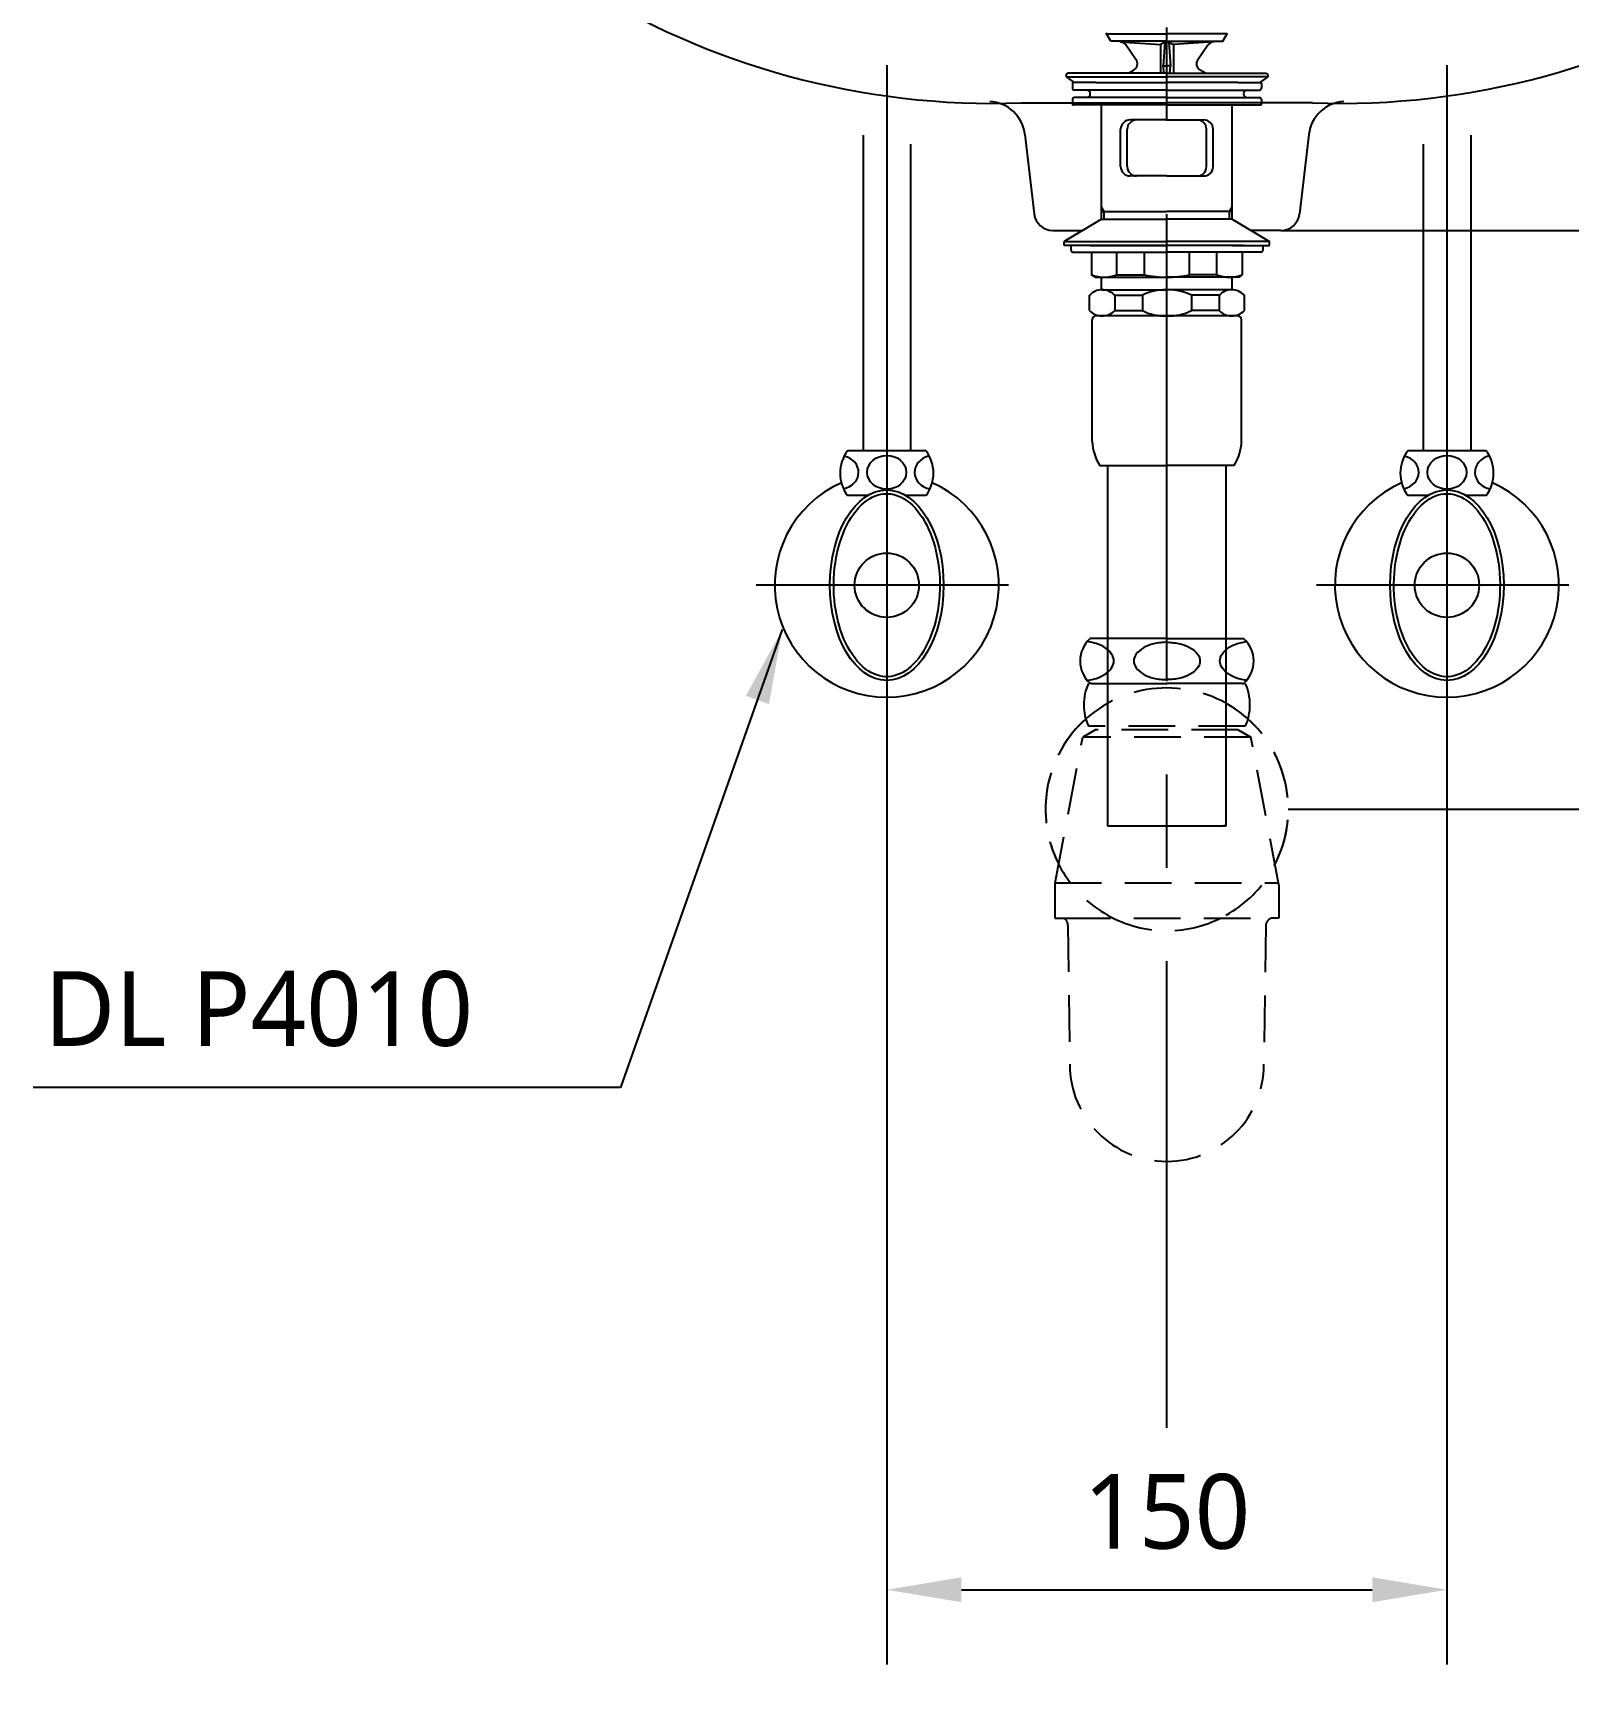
# Model space of a CAD drawing. Extents: x 283 to 7722, y -137 to 2100.
# Drawn here: x 4751.7 to 5162.9, y 242.8 to 687 of the extents above; entities that cross this region are included whole.
import ezdxf

# ---------------------------------------------------------------- set-up
doc = ezdxf.new("R2010")
doc.units = 0
doc.header["$LTSCALE"] = 50
doc.header["$MEASUREMENT"] = 0
doc.linetypes.add('CENTER', pattern=[2, 1.25, -0.25, 0.25, -0.25])
doc.linetypes.add('HIDDEN', pattern=[0.375, 0.25, -0.125])
doc.layers.get('0').update_dxf_attribs({"linetype": 'CONTINUOUS'})
doc.layers.get('DEFPOINTS').update_dxf_attribs({"linetype": 'CONTINUOUS'})
for name, color, linetype in [('3', 3, 'CONTINUOUS'), ('4', 4, 'CONTINUOUS'), ('6', 6, 'CONTINUOUS'), ('CENTER', 2, 'CENTER')]:
    doc.layers.add(name, color=color, linetype=linetype)
doc.styles.add('GHS', font='txt.shx', dxfattribs={"bigfont": 'ghs.shx'})
doc.styles.get("Standard").update_dxf_attribs({"font": 'NanumGothic.ttf'})
doc.dimstyles.get("Standard").update_dxf_attribs({"dimtxt": 2.5, "dimasz": 2, "dimexe": 2, "dimexo": 1, "dimgap": 2, "dimtad": 1, "dimdec": 0, "dimlfac": 10, "dimrnd": 1, "dimzin": 0, "dimdsep": 46, "dimtxsty": 'Standard', "dimcen": 0, "dimclrd": 7, "dimclre": 7, "dimclrt": 2, "dimadec": 0, "dimazin": 0, "dimtfac": 1, "dimtdec": 0, "dimtofl": 0, "dimtmove": 0, "dimatfit": 3, "dimfxl": 0, "dimtolj": 1, "dimtzin": 0, "dimarcsym": 0})

# ---------------------------------------------------------------- blocks, each defined once
blk = doc.blocks.new('*D29')
at = {"color": 3, "lineweight": -2}
for p, q in [((4980.22, 514.48), (4980.22, 250.14)), ((5130.22, 514.48), (5130.22, 250.14)), ((5000.22, 270.14), (5110.22, 270.14))]:
    blk.add_line(p, q, dxfattribs=at)
at = {"color": 3}
for points in [[(5000.22, 273.47), (5000.22, 266.81), (4980.22, 270.14)], [(5110.22, 273.47), (5110.22, 266.81), (5130.22, 270.14)]]:
    blk.add_solid(points, dxfattribs=at)
at = {"layer": 'DEFPOINTS', "color": 0}
for p in [(4980.22, 514.48), (5130.22, 514.48), (5130.22, 270.14)]:
    blk.add_point(p, dxfattribs=at)
at = {"color": 2, "insert": (5055.22, 291), "char_height": 20, "attachment_point": 5}
blk.add_mtext('\\A1;150', dxfattribs=at)
blk = doc.blocks.new('*D30')
at = {"color": 3, "lineweight": -2}
for p, q in [((5087.72, 479.14), (5559.99, 479.14)), ((5539.99, 459.14), (5539.99, 372.32)), ((5539.99, 79.14), (5539.99, 330.63)), ((5355.22, 59.14), (5559.99, 59.14))]:
    blk.add_line(p, q, dxfattribs=at)
at = {"color": 3}
for points in [[(5536.66, 459.14), (5543.32, 459.14), (5539.99, 479.14)], [(5536.66, 79.14), (5543.32, 79.14), (5539.99, 59.14)]]:
    blk.add_solid(points, dxfattribs=at)
at = {"layer": 'DEFPOINTS', "color": 0}
for p in [(5087.72, 479.14), (5355.22, 59.14), (5539.99, 59.14)]:
    blk.add_point(p, dxfattribs=at)
at = {"color": 2, "insert": (5539.99, 351.47), "char_height": 20, "attachment_point": 5}
blk.add_mtext('\\A1;420', dxfattribs=at)
blk = doc.blocks.new('*D32')
at = {"color": 3, "lineweight": -2}
for p, q in [((5499.99, 809.14), (5559.99, 809.14)), ((5539.99, 789.14), (5539.99, 665.04)), ((5539.99, 499.14), (5539.99, 623.24)), ((5087.72, 479.14), (5559.99, 479.14))]:
    blk.add_line(p, q, dxfattribs=at)
at = {"color": 3}
for points in [[(5536.66, 789.14), (5543.32, 789.14), (5539.99, 809.14)], [(5536.66, 499.14), (5543.32, 499.14), (5539.99, 479.14)]]:
    blk.add_solid(points, dxfattribs=at)
at = {"layer": 'DEFPOINTS', "color": 0}
for p in [(5499.99, 809.14), (5087.72, 479.14), (5539.99, 479.14)]:
    blk.add_point(p, dxfattribs=at)
at = {"color": 2, "insert": (5539.99, 644.14), "char_height": 20, "attachment_point": 5}
blk.add_mtext('\\A1;330', dxfattribs=at)
blk = doc.blocks.new('*D33')
at = {"color": 3, "lineweight": -2}
for p, q in [((5384.44, 809.14), (5440.22, 809.14)), ((5420.22, 789.14), (5420.22, 742.42)), ((5420.22, 654.14), (5420.22, 700.87)), ((5085.78, 634.14), (5440.22, 634.14))]:
    blk.add_line(p, q, dxfattribs=at)
at = {"color": 3}
for points in [[(5416.89, 789.14), (5423.56, 789.14), (5420.22, 809.14)], [(5416.89, 654.14), (5423.56, 654.14), (5420.22, 634.14)]]:
    blk.add_solid(points, dxfattribs=at)
at = {"layer": 'DEFPOINTS', "color": 0}
for p in [(5384.44, 809.14), (5085.78, 634.14), (5420.22, 634.14)]:
    blk.add_point(p, dxfattribs=at)
at = {"color": 2, "insert": (5420.22, 721.64), "char_height": 20, "attachment_point": 5}
blk.add_mtext('\\A1;175', dxfattribs=at)

msp = doc.modelspace()

# ---------------------------------------------------------------- linework, layer by layer
at = {"color": 4, "linetype": 'HIDDEN'}
for p, q in [((5025.31921, 459.45153), (5032.72427, 498.45153)), ((5036.12427, 500.45153), (5032.72427, 498.45153)), ((5077.72427, 498.45153), (5032.72427, 498.45153)), ((5076.22427, 501.35461), (5034.22427, 501.35461)), ((5074.32427, 500.45153), (5036.12427, 500.45153)), ((5074.32427, 500.45153), (5077.72427, 498.45153)), ((5085.22427, 458.95153), (5077.72427, 498.45153)), ((5025.22427, 459.45153), (5025.22427, 449.95153)), ((5025.22427, 459.45153), (5085.12933, 459.45153)), ((5085.22427, 458.95153), (5085.22427, 449.95153)), ((5025.22427, 449.95153), (5027.59605, 449.95153)), ((5027.59605, 449.95153), (5083.22427, 449.95153)), ((5085.22427, 449.95153), (5083.22427, 449.95153)), ((5028.72427, 448.15153), (5029.22427, 410.85461)), ((5081.72427, 448.01504), (5081.22427, 410.85461))]:
    msp.add_line(p, q, dxfattribs=at)
for centre, radius, start, end in [((5046.82427, 507.10461), 13.85, 155.4704525, 204.5295475), ((5063.62427, 507.10461), 13.85, 335.4704525, 24.5295475), ((5026.72427, 448.15153), 2, 0, 64.1580672), ((5083.72427, 448.01504), 2, 104.4775122, 180), ((5055.22427, 410.85461), 26, 180, 0)]:
    msp.add_arc(centre, radius, start, end, dxfattribs=at)
at = {"layer": '3'}
for p, q in [((5040.22635, 684.83724), (5038.99503, 686.96995)), ((5039.11157, 686.7681), (5055.22635, 686.7681)), ((5055.22635, 684.83724), (5040.22635, 684.83724)), ((5042.74163, 684.65295), (5053.47635, 683.95158)), ((5055.22635, 684.83724), (5053.47635, 683.95158)), ((5054.70868, 684.57525), (5054.27635, 678.16737)), ((5071.34113, 686.7681), (5055.22635, 686.7681)), ((5055.22635, 684.83724), (5056.97635, 683.95158)), ((5055.22635, 684.83724), (5070.22635, 684.83724)), ((5055.74403, 684.57525), (5056.17635, 678.16737)), ((5067.71108, 684.65295), (5056.97635, 683.95158)), ((5070.22635, 684.83724), (5071.45767, 686.96995)), ((5046.95169, 679.95795), (5044.23349, 683.81092)), ((5053.47635, 683.95158), (5053.47635, 676.23724)), ((5056.97635, 683.95158), (5056.97635, 676.23724)), ((5063.50101, 679.95795), (5066.21922, 683.81092)), ((5028.22635, 675.83724), (5028.22635, 675.23724)), ((5028.22635, 675.23724), (5055.22635, 675.23724)), ((5028.22635, 675.23724), (5030.36857, 673.73724)), ((5037.92635, 676.23724), (5028.62635, 676.23724)), ((5055.22635, 676.23724), (5037.92635, 676.23724)), ((5044.86993, 676.23724), (5046.31745, 677.07297)), ((5054.27635, 678.19157), (5055.22635, 678.19157)), ((5054.47945, 676.23724), (5054.27635, 678.19157)), ((5056.17635, 678.19157), (5055.22635, 678.19157)), ((5055.22635, 676.23724), (5072.52635, 676.23724)), ((5082.22635, 675.23724), (5055.22635, 675.23724)), ((5055.97325, 676.23724), (5056.17635, 678.19157)), ((5065.58278, 676.23724), (5064.13526, 677.07297)), ((5072.52635, 676.23724), (5081.82635, 676.23724)), ((5082.22635, 675.23724), (5080.08413, 673.73724)), ((5082.22635, 675.83724), (5082.22635, 675.23724)), ((5029.92452, 673.53724), (5029.92452, 672.23724)), ((5036.22635, 673.73724), (5030.12452, 673.73724)), ((5055.22635, 671.73724), (5030.42452, 671.73724)), ((5036.22635, 673.73724), (5055.22635, 673.73724)), ((5074.22635, 673.73724), (5055.22635, 673.73724)), ((5055.22635, 671.73724), (5080.02819, 671.73724)), ((5074.22635, 673.73724), (5080.32819, 673.73724)), ((5080.52819, 673.53724), (5080.52819, 672.23724)), ((5029.92452, 669.23724), (5029.92452, 667.93724)), ((5055.22635, 667.73724), (5030.12452, 667.73724)), ((5055.22635, 669.73724), (5030.42452, 669.73724)), ((5037.72635, 637.14283), (5037.72635, 667.73724)), ((5055.22635, 669.73724), (5080.02819, 669.73724)), ((5055.22635, 667.73724), (5080.32819, 667.73724)), ((5072.72635, 637.14283), (5072.72635, 667.73724)), ((5080.52819, 669.23724), (5080.52819, 667.93724)), ((5055.22635, 663.73724), (5045.35198, 663.73724)), ((5055.22635, 663.73724), (5065.10072, 663.73724)), ((5042.85198, 651.23724), (5042.85198, 661.23724)), ((5044.61975, 651.23724), (5044.61975, 661.23724)), ((5065.83295, 651.23724), (5065.83295, 661.23724)), ((5067.60072, 651.23724), (5067.60072, 661.23724)), ((5055.22635, 648.73724), (5045.35198, 648.73724)), ((5055.22635, 648.73724), (5065.10072, 648.73724)), ((5038.42635, 639.23724), (5037.72635, 640.44968)), ((5072.02635, 639.23724), (5072.72635, 640.44968)), ((5037.72635, 637.14283), (5027.72635, 631.14283)), ((5037.72635, 639.23724), (5055.22635, 639.23724)), ((5037.72635, 637.14283), (5055.22635, 637.14283)), ((5038.42635, 637.14283), (5038.42635, 639.23724)), ((5072.72635, 639.23724), (5055.22635, 639.23724)), ((5072.72635, 637.14283), (5055.22635, 637.14283)), ((5072.02635, 637.14283), (5072.02635, 639.23724)), ((5072.72635, 637.14283), (5082.72635, 631.14283)), ((5027.72635, 630.14283), (5027.72635, 631.14283)), ((5027.72635, 631.14283), (5055.22635, 631.14283)), ((5082.72635, 631.14283), (5055.22635, 631.14283)), ((5082.72635, 630.14283), (5082.72635, 631.14283)), ((5037.72635, 630.14283), (5027.72635, 630.14283)), ((5029.53422, 630.14283), (5029.53422, 628.84283)), ((5030.03422, 628.34283), (5035.03422, 628.34283)), ((5035.03422, 628.34283), (5035.03422, 622.22019)), ((5035.03422, 628.34283), (5055.22635, 628.34283)), ((5072.72635, 630.14283), (5037.72635, 630.14283)), ((5041.80901, 622.22019), (5041.80901, 628.34283)), ((5049.20967, 622.22019), (5049.20967, 628.34283)), ((5075.41848, 628.34283), (5055.22635, 628.34283)), ((5061.24304, 622.22019), (5061.24304, 628.34283)), ((5068.6437, 622.22019), (5068.6437, 628.34283)), ((5072.72635, 630.14283), (5082.72635, 630.14283)), ((5080.41848, 628.34283), (5075.41848, 628.34283)), ((5075.41848, 628.34283), (5075.41848, 622.22019)), ((5080.91848, 630.14283), (5080.91848, 628.84283)), ((5036.03422, 621.64283), (5035.03422, 622.22019)), ((5041.80901, 622.22019), (5049.20967, 622.22019)), ((5068.6437, 622.22019), (5061.24304, 622.22019)), ((5074.41848, 621.64283), (5075.41848, 622.22019)), ((5036.03422, 621.64283), (5037.43422, 621.64283)), ((5037.43422, 621.64283), (5055.22635, 621.64283)), ((5037.72635, 618.2316), (5037.72635, 621.64283)), ((5037.87005, 618.23724), (5054.98266, 618.23724)), ((5073.01848, 621.64283), (5055.22635, 621.64283)), ((5072.58266, 618.23724), (5055.47005, 618.23724)), ((5072.72635, 618.2316), (5072.72635, 621.64283)), ((5074.41848, 621.64283), (5073.01848, 621.64283)), ((5034.48266, 612.68062), (5034.48266, 616.79387)), ((5041.25744, 616.79387), (5041.25744, 612.68062)), ((5041.25744, 616.79387), (5048.6581, 616.79387)), ((5048.6581, 616.79387), (5048.6581, 612.68062)), ((5069.19527, 616.79387), (5061.7946, 616.79387)), ((5061.7946, 616.79387), (5061.7946, 612.68062)), ((5069.19527, 616.79387), (5069.19527, 612.68062)), ((5075.97005, 612.68062), (5075.97005, 616.79387)), ((5035.22635, 577.6349), (5035.22635, 610.23724)), ((5055.22635, 611.23724), (5036.22635, 611.23724)), ((5041.25744, 612.68062), (5048.6581, 612.68062)), ((5072.58266, 611.23724), (5055.22635, 611.23724)), ((5069.19527, 612.68062), (5061.7946, 612.68062)), ((5072.02635, 611.23724), (5072.58266, 611.23724)), ((5072.58266, 611.23724), (5072.98266, 611.23724)), ((5074.22635, 611.23724), (5072.72635, 611.23724)), ((5075.22635, 577.6349), (5075.22635, 610.23724)), ((5075.22635, 604.873), (5075.22635, 610.23724)), ((5037.22636, 571.23724), (5055.22635, 571.23724)), ((5039.34927, 571.23724), (5039.34927, 474.73724)), ((5073.22635, 571.23724), (5055.22635, 571.23724)), ((5071.09927, 474.73724), (5071.09927, 571.23724)), ((5039.34927, 474.73724), (5071.09927, 474.73724)), ((5071.09927, 474.73724), (5070.39927, 474.73724))]:
    msp.add_line(p, q, dxfattribs=at)
at = {"layer": '3', "color": 7}
for p, q in [((5016.22617, 668.30305), (5055.22427, 668.30305)), ((5094.22237, 668.30305), (5055.22427, 668.30305)), ((5017.21683, 659.83877), (5019.7071, 638.5616)), ((5093.23171, 659.83877), (5090.74144, 638.5616)), ((5024.6732, 634.14283), (5032.72635, 634.14283)), ((5085.77534, 634.14283), (5077.72635, 634.14283)), ((5034.72427, 630.14283), (5055.22427, 630.14283)), ((5075.72427, 630.14283), (5055.22427, 630.14283))]:
    msp.add_line(p, q, dxfattribs=at)
for centre, radius, start, end in [((5008.78537, 876.9319), 208.7615, 203.6857634, 272.0426023), ((5101.66317, 876.9319), 208.7615, 267.9573977, 336.3142366), ((5007.28462, 658.67631), 10, 6.675503, 86.8827514), ((5103.16392, 658.67631), 10, 93.1172486, 173.324497), ((5024.6732, 639.14283), 5, 186.6755031, 270), ((5085.77534, 639.14283), 5, 270, 353.3244969)]:
    msp.add_arc(centre, radius, start, end, dxfattribs=at)
at = {"layer": '3'}
for centre, radius, start, end in [((5042.59924, 682.65799), 2, 35.2023251, 86.2618095), ((5067.85346, 682.65799), 2, 93.7381905, 144.7976749), ((5045.31745, 678.80502), 2, 300, 35.2023251), ((5065.13526, 678.80502), 2, 144.7976749, 240), ((5028.62635, 675.83724), 0.4, 90, 180), ((5081.82635, 675.83724), 0.4, 0, 90), ((5030.12452, 673.53724), 0.2, 90, 180), ((5030.42452, 672.23724), 0.5, 180, 270), ((5033.72635, 670.73724), 1, 270, 90), ((5076.72635, 670.73724), 1, 90, 270), ((5080.02819, 672.23724), 0.5, 270, 0), ((5080.32819, 673.53724), 0.2, 0, 90), ((5030.42452, 669.23724), 0.5, 90, 180), ((5030.12452, 667.93724), 0.2, 180, 270), ((5080.02819, 669.23724), 0.5, 0, 90), ((5080.32819, 667.93724), 0.2, 270, 0), ((5045.35198, 661.23724), 2.5, 90, 180), ((5047.11975, 661.23724), 2.5, 90, 180), ((5063.33295, 661.23724), 2.5, 0, 90), ((5065.10072, 661.23724), 2.5, 0, 90), ((5045.35198, 651.23724), 2.5, 180, 270), ((5047.11975, 651.23724), 2.5, 180, 270), ((5063.33295, 651.23724), 2.5, 270, 0), ((5065.10072, 651.23724), 2.5, 270, 0), ((5030.03422, 628.84283), 0.5, 180, 270), ((5080.41848, 628.84283), 0.5, 270, 0), ((5038.42161, 631.82204), 10.18185, 250.567925, 289.432075), ((5055.03421, 651.09517), 29.45658, 258.5955662, 270.3737354), ((5055.41849, 651.09517), 29.45658, 269.6262646, 281.4044338), ((5072.03109, 631.82204), 10.18185, 250.567925, 289.432075), ((5037.87005, 613.52944), 4.70435, 43.9409373, 136.0590627), ((5054.76046, 604.63276), 13.60629, 89.0642953, 116.6471866), ((5055.69224, 604.63276), 13.60629, 63.3528134, 90.9357047), ((5072.58266, 613.52944), 4.70435, 43.9409373, 136.0590627), ((5037.87005, 615.94504), 4.70435, 223.9409373, 316.0590627), ((5036.22635, 610.23724), 1, 90, 180), ((5054.76046, 624.84172), 13.60629, 243.3528134, 270.9357047), ((5055.69224, 624.84172), 13.60629, 269.0642953, 296.6471866), ((5072.58266, 615.94504), 4.70435, 223.9409373, 316.0590627), ((5074.22635, 610.23724), 1, 0, 90), ((5048.21476, 578.18383), 13, 182.4200434, 212.3000082), ((5062.23795, 578.18383), 13, 327.6999918, 357.5799566)]:
    msp.add_arc(centre, radius, start, end, dxfattribs=at)
at = {"layer": '4'}
for p, q in [((5038.97427, 524.85461), (5034.68277, 524.85461)), ((5055.22427, 524.85461), (5038.97427, 524.85461)), ((5055.22427, 524.85461), (5071.47427, 524.85461)), ((5071.47427, 524.85461), (5075.76577, 524.85461)), ((5035.07427, 512.85461), (5034.68277, 512.85461)), ((5035.07427, 512.85461), (5055.22427, 512.85461)), ((5035.07427, 512.85461), (5055.22427, 512.85461)), ((5075.37427, 512.85461), (5055.22427, 512.85461)), ((5075.37427, 512.85461), (5055.22427, 512.85461)), ((5075.37427, 512.85461), (5075.76577, 512.85461))]:
    msp.add_line(p, q, dxfattribs=at)
for points in [[(5041.02944, 518.85461, 0.15521739), (5040.43895, 520.71093, 0.106747244), (5038.37724, 522.60161, 0.07304301), (5035.60738, 523.71963, 0.028511088), (5033.87862, 524.03564, 0.05952259)], [(5046.94397, 520.59354, 0.327290453), (5046.94397, 517.11567, 0.106373385), (5048.96677, 515.31907, 0.071219107), (5051.66673, 514.26535, 0.057537424), (5055.22427, 513.85461, 0.057537424)], [(5055.22427, 523.85461, 0.057537424), (5051.66673, 523.44386, 0.071219107), (5048.96677, 522.39014, 0.106373365), (5046.94397, 520.59354, 0.159482965)], [(5055.22427, 523.85461, -0.057537424), (5058.78181, 523.44386, -0.071219107), (5061.48177, 522.39014, -0.106373365), (5063.50457, 520.59354, -0.159482965)], [(5063.50457, 520.59354, -0.327290453), (5063.50457, 517.11567, -0.106373385), (5061.48177, 515.31907, -0.071219107), (5058.78181, 514.26535, -0.057537424), (5055.22427, 513.85461, -0.057537424)], [(5069.4191, 518.85461, -0.15521739), (5070.00959, 520.71093, -0.106747244), (5072.0713, 522.60161, -0.07304301), (5074.84116, 523.71963, -0.028511088), (5076.56992, 524.03564, -0.05952259)], [(5033.87862, 513.67358, 0.028511088), (5035.60738, 513.98959, 0.07304301), (5038.37724, 515.10761, 0.106747244), (5040.43895, 516.99828, 0.15521739), (5041.02944, 518.85461, 0.15521739)], [(5076.56992, 513.67358, -0.028511088), (5074.84116, 513.98959, -0.07304301), (5072.0713, 515.10761, -0.106747244), (5070.00959, 516.99828, -0.15521739), (5069.4191, 518.85461, -0.15521739)]]:
    msp.add_lwpolyline(points, format="xyb", dxfattribs=at)
for centre, start, end in [((5039.97427, 518.85461), 131.4096221, 228.5903779), ((5070.47427, 518.85461), 311.4096221, 48.5903779)]:
    msp.add_arc(centre, 8, start, end, dxfattribs=at)
at = {"layer": '4', "linetype": 'HIDDEN'}
for start, end in [(50.5529208, 129.4470792), (129.4470792, 240.760487), (131.5264223, 206.9716437), (299.239513, 50.5529208), (333.0283563, 48.4735777), (240.760487, 299.239513)]:
    msp.add_arc((5055.22427, 479.14283), 32.5, start, end, dxfattribs=at)
at = {"layer": '6'}
for p, q in [((4980.22427, 678.36005), (4980.22427, 504.48431)), ((5130.22427, 678.36005), (5130.22427, 504.48431)), ((4973.87427, 659.6293), (4973.87427, 575.14283)), ((5136.57427, 659.6293), (5136.57427, 575.14283)), ((4986.57427, 657.21965), (4986.57427, 575.14283)), ((5123.87427, 657.21965), (5123.87427, 575.14283)), ((4986.57427, 575.14283), (4969.72427, 575.14283)), ((4990.72427, 575.14283), (4986.57427, 575.14283)), ((5136.57427, 575.14283), (5119.72427, 575.14283)), ((5140.72427, 575.14283), (5136.57427, 575.14283)), ((4975.08407, 563.14283), (4969.72427, 563.14283)), ((4990.72427, 563.14283), (4985.36447, 563.14283)), ((5125.08407, 563.14283), (5119.72427, 563.14283)), ((5140.72427, 563.14283), (5135.36447, 563.14283)), ((5012.85084, 539.14283), (4945.25514, 539.14283)), ((5162.85084, 539.14283), (5095.25514, 539.14283))]:
    msp.add_line(p, q, dxfattribs=at)
for centre in [(4980.22427, 539.14283), (5130.22427, 539.14283)]:
    msp.add_circle(centre, 8.61509, dxfattribs=at)
for centre, radius, start, end in [((4977.72427, 569.14283), 10, 143.1301024, 216.8698976), ((4982.72427, 569.14283), 10, 323.1301024, 36.8698976), ((5127.72427, 569.14283), 10, 143.1301024, 216.8698976), ((5132.72427, 569.14283), 10, 323.1301024, 36.8698976), ((4980.22427, 539.14283), 30, 113.9172512, 66.0827488), ((5130.22427, 539.14283), 30, 113.9172512, 66.0827488)]:
    msp.add_arc(centre, radius, start, end, dxfattribs=at)
for centre, start_param, end_param in [((4967.45101, 569.37042), 1.800504354, 4.443057795), ((4992.90695, 569.37042), -1.317473203, 1.357377569), ((5117.45101, 569.37042), 1.800504354, 4.443057795), ((5142.90695, 569.37042), -1.317473203, 1.357377569)]:
    msp.add_ellipse(centre, major_axis=(-5.22946, 0), ratio=0.866391406, start_param=start_param, end_param=end_param, dxfattribs=at)
for centre, major_axis, ratio in [((4980.22427, 569.37042), (5.22946, 0), 0.866391406), ((5130.22427, 569.37042), (5.22946, 0), 0.866391406), ((4980.22427, 539.14283), (0, 25.5), 0.596528766), ((5130.22427, 539.14283), (0, 25.5), 0.596528766)]:
    msp.add_ellipse(centre, major_axis=major_axis, ratio=ratio, dxfattribs=at)
for points in [[(4980.22427, 563.64283), (4978.14388, 563.64283), (4976.04413, 562.83373), (4972.1479, 559.58867), (4970.37568, 557.14855), (4967.64983, 551.11984), (4966.69816, 547.54042), (4965.84776, 540.02528), (4965.94908, 536.09555), (4967.18098, 528.73814), (4968.31147, 525.3166), (4971.32389, 519.72739), (4973.20177, 517.57015), (4977.20691, 514.92782), (4979.31243, 514.42624), (4983.46793, 515.02804), (4985.54968, 516.15089), (4989.30089, 519.98289), (4990.94962, 522.687), (4993.36401, 529.10837), (4994.12878, 532.81762), (4994.59045, 540.43205), (4994.28731, 544.33131), (4992.68447, 551.47373), (4991.38491, 554.71044), (4988.11402, 559.81723), (4986.15029, 561.67599), (4982.83258, 563.32815), (4981.52706, 563.64283), (4980.22427, 563.64283)], [(5130.22427, 563.64283), (5128.14388, 563.64283), (5126.04413, 562.83373), (5122.1479, 559.58867), (5120.37568, 557.14855), (5117.64983, 551.11984), (5116.69816, 547.54042), (5115.84776, 540.02528), (5115.94908, 536.09555), (5117.18098, 528.73814), (5118.31147, 525.3166), (5121.32389, 519.72739), (5123.20177, 517.57015), (5127.20691, 514.92782), (5129.31243, 514.42624), (5133.46793, 515.02804), (5135.54968, 516.15089), (5139.30089, 519.98289), (5140.94962, 522.687), (5143.36401, 529.10837), (5144.12878, 532.81762), (5144.59045, 540.43205), (5144.28731, 544.33131), (5142.68447, 551.47373), (5141.38491, 554.71044), (5138.11402, 559.81723), (5136.15029, 561.67599), (5132.83258, 563.32815), (5131.52706, 563.64283), (5130.22427, 563.64283)]]:
    msp.add_open_spline(points, degree=3, knots=[0, 0, 0, 0, 0.461109739, 0.461109739, 0.922219478, 0.922219478, 1.383329216, 1.383329216, 1.844438955, 1.844438955, 2.305548694, 2.305548694, 2.766658433, 2.766658433, 3.227768172, 3.227768172, 3.688877911, 3.688877911, 4.149987649, 4.149987649, 4.611097388, 4.611097388, 5.072207127, 5.072207127, 5.533316866, 5.533316866, 5.994426605, 5.994426605, 6.283185307, 6.283185307, 6.283185307, 6.283185307], dxfattribs=at)
at = {"layer": 'CENTER', "color": 1, "linetype": 'CENTER', "ltscale": 2}
msp.add_line((5055.22427, 313.48497), (5055.22427, 836.02487), dxfattribs=at)

# ---------------------------------------------------------------- texts
at = {"color": 2, "insert": (4754.66366, 435.77489), "char_height": 20, "attachment_point": 1, "style": 'GHS'}
msp.add_mtext_dynamic_manual_height_columns('{\\fNanumGothic|b0|i0|c129|p50;DL P4010}', width=158.3659725, gutter_width=13.505, heights=[0], dxfattribs=at)

# ---------------------------------------------------------------- dimensions: what is measured, and where the dimension line sits
for base, p1, p2, picture, middle in [((5420.22427, 634.14283), (5384.43707, 809.14283), (5085.77742, 634.14283), '*D33', (5420.22427, 721.64283)), ((5539.9905, 479.14283), (5499.9905, 809.14283), (5087.72427, 479.14283), '*D32', (5539.9905, 644.14283))]:
    dim = msp.add_linear_dim(base=base, p1=p1, p2=p2, angle=90, dimstyle='Standard', override={"dimtxt": 20, "dimasz": 20, "dimexe": 20, "dimexo": 0, "dimgap": 10, "dimtih": 1, "dimtoh": 1, "dimdec": 4, "dimlfac": 1, "dimzin": 8, "dimclrd": 3, "dimclre": 3, "dimtdec": 4, "dimarcsym": 1})
    dim.commit()
    dim.dimension.update_dxf_attribs({"geometry": picture, "text_midpoint": middle})
dim = msp.add_linear_dim(base=(5130.22427, 270.14153), p1=(4980.22427, 514.48431), p2=(5130.22427, 514.48431), dimstyle='Standard', override={"dimtxt": 20, "dimasz": 20, "dimexe": 20, "dimexo": 0, "dimgap": 10, "dimdec": 4, "dimlfac": 1, "dimzin": 8, "dimclrd": 3, "dimclre": 3, "dimtdec": 4})
dim.commit()
dim.dimension.update_dxf_attribs({"geometry": '*D29', "text_midpoint": (5055.22427, 290.9999)})
dim = msp.add_linear_dim(base=(5539.9905, 59.14283), p1=(5087.72427, 479.14283), p2=(5355.22427, 59.14283), angle=90, dimstyle='Standard', override={"dimtxt": 20, "dimasz": 20, "dimexe": 20, "dimexo": 0, "dimgap": 10, "dimtih": 1, "dimtoh": 1, "dimdec": 4, "dimlfac": 1, "dimzin": 8, "dimclrd": 3, "dimclre": 3, "dimtdec": 4, "dimarcsym": 1})
dim.commit()
dim.dimension.update_dxf_attribs({"geometry": '*D30', "text_midpoint": (5539.9905, 351.47203), "dimtype": 160})

# ---------------------------------------------------------------- leaders
msp.add_leader([(4952.25877, 527.27262), (4908.94849, 404.67877), (4751.66784, 404.67877)], dimstyle='Standard', override={"dimtxt": 25, "dimasz": 20, "dimexe": 10, "dimexo": 8, "dimgap": 10, "dimtad": 0, "dimdec": 4, "dimlfac": 1, "dimzin": 8, "dimclrd": 3, "dimclre": 3, "dimtdec": 4, "dimarcsym": 1})

doc.saveas('drawing.dxf')
